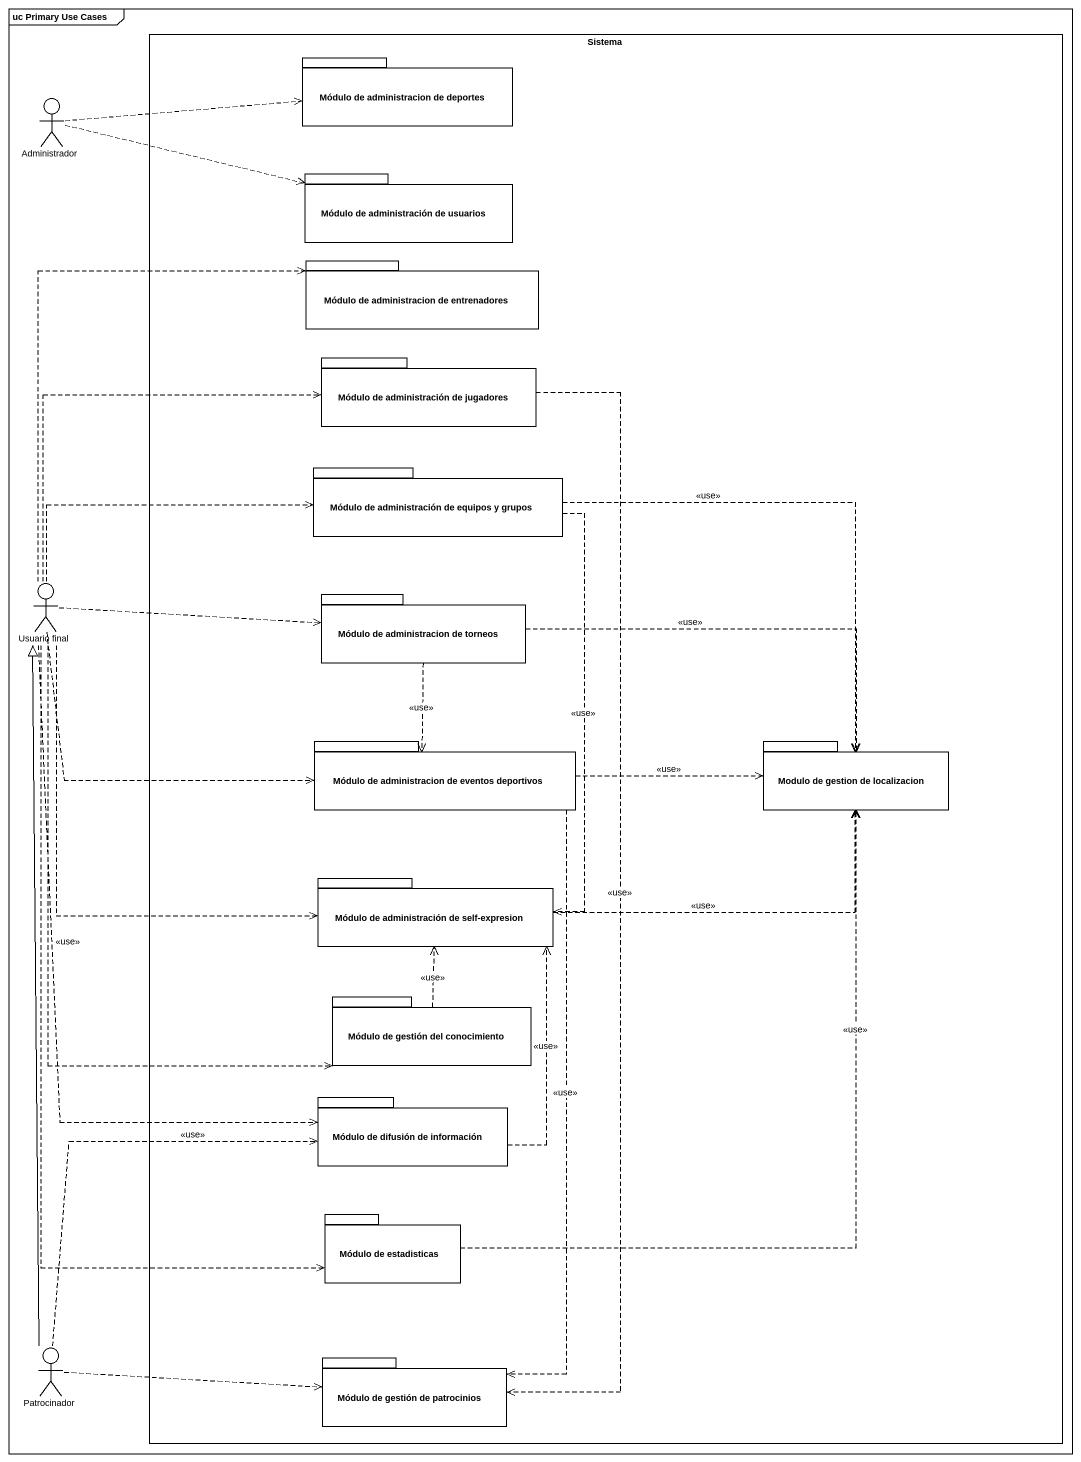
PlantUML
@startuml
mainframe uc Primary Use Cases
rectangle Sistema {
  package "Módulo de administracion de deportes" as Módulo_de_administracion_de {
  }
  package "Módulo de administración de usuarios" as Módulo_de_administración_de {
  }
  package "Módulo de administracion de entrenadores" as Módulo_de_administracion_de_2 {
  }
  package "Módulo de administración de jugadores" as Módulo_de_administración_de_2 {
  }
  package "Módulo de administración de equipos y grupos" as Módulo_de_administración_de_3 {
  }
  package "Módulo de administracion de torneos" as Módulo_de_administracion_de_3 {
  }
  package "Módulo de administracion de eventos deportivos" as Módulo_de_administracion_de_4 {
  }
  package "Modulo de gestion de localizacion" as Modulo_de_gestion_de {
  }
  package "Módulo de administración de self-expresion" as Módulo_de_administración_de_4 {
  }
  package "Módulo de gestión del conocimiento" as Módulo_de_gestión_del {
  }
  package "Módulo de difusión de información" as Módulo_de_difusión_de {
  }
  package "Módulo de estadisticas" as Módulo_de_estadisticas {
  }
  package "Módulo de gestión de patrocinios" as Módulo_de_gestión_de {
  }
}
actor Administrador
actor "Usuario final" as Usuario_final
actor Patrocinador
Administrador .right.> Módulo_de_administracion_de
Administrador .right.> Módulo_de_administración_de
Módulo_de_administración_de_2 ..> Módulo_de_gestión_de : <<use>>
Módulo_de_administración_de_3 ..> Modulo_de_gestion_de : <<use>>
Módulo_de_administración_de_3 ..> Módulo_de_administración_de_4 : <<use>>
Usuario_final .up.> Módulo_de_administracion_de_2
Usuario_final .right.> Módulo_de_administración_de_2
Usuario_final .right.> Módulo_de_administración_de_3
Usuario_final .right.> Módulo_de_administracion_de_3
Usuario_final .right.> Módulo_de_administracion_de_4
Usuario_final ..> Módulo_de_administración_de_4
Usuario_final ..> Módulo_de_gestión_del
Usuario_final ..> Módulo_de_difusión_de : <<use>>
Usuario_final ..> Módulo_de_estadisticas
Módulo_de_administracion_de_3 ..> Módulo_de_administracion_de_4 : <<use>>
Módulo_de_administracion_de_3 .right.> Modulo_de_gestion_de : <<use>>
Módulo_de_administracion_de_4 .right.> Modulo_de_gestion_de : <<use>>
Módulo_de_administracion_de_4 ..> Módulo_de_gestión_de : <<use>>
Módulo_de_administración_de_4 .right.> Modulo_de_gestion_de : <<use>>
Módulo_de_gestión_del .up.> Módulo_de_administración_de_4 : <<use>>
Módulo_de_difusión_de .up.> Módulo_de_administración_de_4 : <<use>>
Módulo_de_estadisticas .up.> Modulo_de_gestion_de : <<use>>
Patrocinador -up-|> Usuario_final
Patrocinador .up.> Módulo_de_difusión_de : <<use>>
Patrocinador .right.> Módulo_de_gestión_de
@enduml
